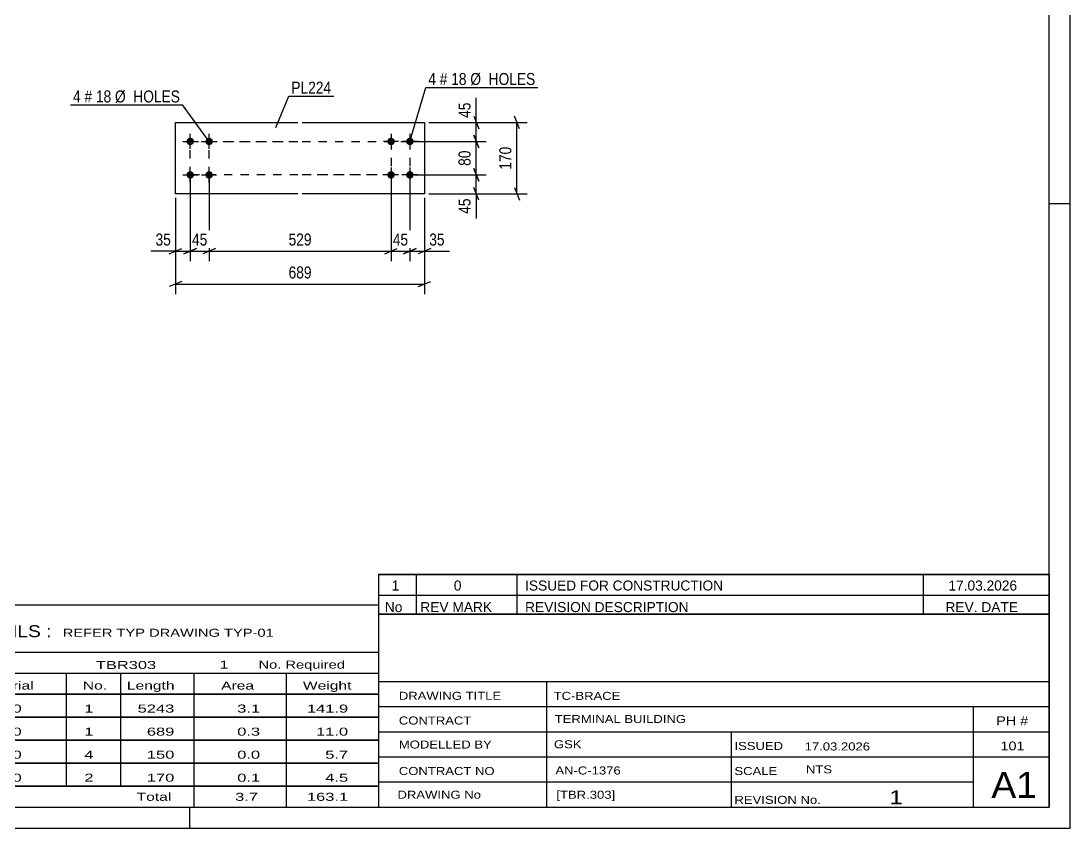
# Model space of a CAD drawing. Header units: millimetres. Extents: x 0 to 594, y 0 to 420.
# Drawn here: x 343.7 to 594, y 0 to 192.7 of the extents above; entities that cross this region are included whole.
import ezdxf

# ---------------------------------------------------------------- set-up
doc = ezdxf.new("R2010")
doc.units = ezdxf.units.MM
doc.linetypes.add('DXK_LINE_DOT2', pattern=[3.9198, 1.9599, -1.9599])
doc.styles.add('Arial Narrow', font='ARIALN.TTF', dxfattribs={"height": 0.2})

# ---------------------------------------------------------------- blocks, each defined once
blk = doc.blocks.new('Unknown-580609602-1130')
at = {"color": 5, "linetype": 'Continuous'}
for p, q in [((594, 0), (594, 420)), ((589, 5), (589, 415)), ((594, 149), (589, 149)), ((5, 5), (589, 5)), ((384, 0), (384, 5)), ((0, 0), (594, 0))]:
    blk.add_line(p, q, dxfattribs=at)
blk = doc.blocks.new('Bolt-580609602-3512 - 3509')
at = {"linetype": 'Continuous'}
for points in [[(384.12, 164.8, -1), (384.12, 163, -1)], [(388.62, 164.8, -1), (388.62, 163, -1)], [(384.12, 156.8, -1), (384.12, 155, -1)], [(388.62, 156.8, -1), (388.62, 155, -1)]]:
    blk.add_hatch(color=1, dxfattribs=at).paths.add_polyline_path(points)
at = {"color": 1, "linetype": 'Continuous'}
for p, q in [((384.12, 162.1), (384.12, 165.7)), ((388.62, 162.1), (388.62, 165.7)), ((382.32, 163.9), (385.92, 163.9)), ((386.82, 163.9), (390.42, 163.9)), ((384.12, 154.1), (384.12, 157.7)), ((388.62, 154.1), (388.62, 157.7)), ((382.32, 155.9), (385.92, 155.9)), ((386.82, 155.9), (390.42, 155.9))]:
    blk.add_line(p, q, dxfattribs=at)
blk = doc.blocks.new('Part-580609602-3510 - 3509')
at = {"color": 2, "linetype": 'Continuous'}
for p, q in [((380.62, 168.4), (409.82, 168.4)), ((380.62, 151.4), (380.62, 168.4)), ((410.82, 168.4), (440.02, 168.4)), ((440.02, 168.4), (440.02, 151.4)), ((409.82, 151.4), (380.62, 151.4)), ((440.02, 151.4), (410.82, 151.4))]:
    blk.add_line(p, q, dxfattribs=at)
blk = doc.blocks.new('Bolt-580609602-3511 - 3509')
at = {"linetype": 'Continuous'}
for points in [[(432.02, 163, -1), (432.02, 164.8, -1)], [(436.52, 163, -1), (436.52, 164.8, -1)], [(432.02, 155, -1), (432.02, 156.8, -1)], [(436.52, 155, -1), (436.52, 156.8, -1)]]:
    blk.add_hatch(color=1, dxfattribs=at).paths.add_polyline_path(points)
at = {"color": 1, "linetype": 'Continuous'}
for p, q in [((432.02, 165.7), (432.02, 162.1)), ((436.52, 165.7), (436.52, 162.1)), ((433.82, 163.9), (430.22, 163.9)), ((438.32, 163.9), (434.72, 163.9)), ((432.02, 157.7), (432.02, 154.1)), ((436.52, 157.7), (436.52, 154.1)), ((433.82, 155.9), (430.22, 155.9)), ((438.32, 155.9), (434.72, 155.9))]:
    blk.add_line(p, q, dxfattribs=at)
blk = doc.blocks.new('Rectangle-580609602-3685 - 3509')
at = {"color": 1, "linetype": 'DXK_LINE_DOT2'}
for p, q in [((384.12, 163.9), (409.82, 163.9)), ((384.12, 155.9), (384.12, 163.9)), ((410.82, 163.9), (436.52, 163.9)), ((436.52, 163.9), (436.52, 155.9)), ((409.82, 155.9), (384.12, 155.9)), ((436.52, 155.9), (410.82, 155.9))]:
    blk.add_line(p, q, dxfattribs=at)
blk = doc.blocks.new('Rectangle-580609602-3695 - 3509')
at = {"color": 1, "linetype": 'DXK_LINE_DOT2'}
for p, q in [((388.62, 163.9), (409.82, 163.9)), ((388.62, 155.9), (388.62, 163.9)), ((410.82, 163.9), (432.02, 163.9)), ((432.02, 163.9), (432.02, 155.9)), ((409.82, 155.9), (388.62, 155.9)), ((432.02, 155.9), (410.82, 155.9))]:
    blk.add_line(p, q, dxfattribs=at)
blk = doc.blocks.new('StraightDimension-580609602-3517 - 3509')
at = {"color": 7, "linetype": 'Continuous'}
for p, q in [((436.52, 154.9), (436.52, 135.3)), ((440.02, 150.4), (440.02, 135.3)), ((435.02, 137.1), (438.02, 138.3)), ((436.52, 137.7), (440.02, 137.7)), ((441.52, 138.3), (438.52, 137.1))]:
    blk.add_line(p, q, dxfattribs=at)
at = {"color": 0}
blk.add_wipeout([(445.4, 138.45), (445.4, 142.65), (440.54, 142.65), (440.54, 138.45)], dxfattribs=at)
at = {"color": 7, "linetype": 'Continuous'}
blk.add_line((440.02, 137.7), (445.93, 137.7), dxfattribs=at)
blk.add_line((440.02, 137.7), (445.93, 137.7), dxfattribs=at)
at = {"color": 3, "style": 'Arial Narrow'}
blk.add_text('35', height=2.863, dxfattribs=at).set_placement((441.14, 139.05))
blk = doc.blocks.new('StraightDimension-580609602-3518 - 3509')
at = {"color": 7, "linetype": 'Continuous'}
for p, q in [((432.02, 154.9), (432.02, 135.3)), ((436.52, 154.9), (436.52, 135.3)), ((430.52, 137.1), (433.52, 138.3)), ((432.02, 137.7), (436.52, 137.7)), ((438.02, 138.3), (435.02, 137.1))]:
    blk.add_line(p, q, dxfattribs=at)
at = {"color": 0}
blk.add_wipeout([(436.7, 138.45), (436.7, 142.65), (431.84, 142.65), (431.84, 138.45)], dxfattribs=at)
at = {"color": 3, "style": 'Arial Narrow'}
blk.add_text('45', height=2.863, dxfattribs=at).set_placement((432.44, 139.05))
blk = doc.blocks.new('StraightDimension-580609602-3519 - 3509')
at = {"color": 7, "linetype": 'Continuous'}
for p, q in [((388.62, 154.9), (388.62, 135.3)), ((432.02, 154.9), (432.02, 135.3)), ((390.12, 138.3), (387.12, 137.1)), ((388.62, 137.7), (432.02, 137.7)), ((430.52, 137.1), (433.52, 138.3))]:
    blk.add_line(p, q, dxfattribs=at)
at = {"color": 0}
blk.add_wipeout([(413.66, 138.45), (413.66, 142.65), (406.98, 142.65), (406.98, 138.45)], dxfattribs=at)
at = {"color": 3, "style": 'Arial Narrow'}
blk.add_text('529', height=2.863, dxfattribs=at).set_placement((407.58, 139.05))
blk = doc.blocks.new('StraightDimension-580609602-3665 - 3509')
at = {"color": 7, "linetype": 'Continuous'}
for p, q in [((437.52, 155.9), (454.74, 155.9)), ((451.74, 157.4), (452.94, 154.4)), ((452.34, 151.4), (452.34, 155.9)), ((452.94, 149.9), (451.74, 152.9)), ((441.02, 151.4), (454.74, 151.4))]:
    blk.add_line(p, q, dxfattribs=at)
at = {"color": 0}
blk.add_wipeout([(451.59, 150.87), (447.39, 150.87), (447.39, 146.02), (451.59, 146.02)], dxfattribs=at)
at = {"color": 7, "linetype": 'Continuous'}
blk.add_line((452.34, 151.4), (452.34, 145.49), dxfattribs=at)
blk.add_line((452.34, 151.4), (452.34, 145.49), dxfattribs=at)
at = {"color": 3, "style": 'Arial Narrow'}
blk.add_text('45', height=2.863, rotation=90.0002, dxfattribs=at).set_placement((450.99, 146.62))
blk = doc.blocks.new('StraightDimension-580609602-3520 - 3509')
at = {"color": 7, "linetype": 'Continuous'}
for p, q in [((384.12, 154.9), (384.12, 135.3)), ((388.62, 154.9), (388.62, 135.3)), ((382.62, 137.1), (385.62, 138.3)), ((384.12, 137.7), (388.62, 137.7)), ((390.12, 138.3), (387.12, 137.1))]:
    blk.add_line(p, q, dxfattribs=at)
at = {"color": 0}
blk.add_wipeout([(388.8, 138.45), (388.8, 142.65), (383.94, 142.65), (383.94, 138.45)], dxfattribs=at)
at = {"color": 3, "style": 'Arial Narrow'}
blk.add_text('45', height=2.863, dxfattribs=at).set_placement((384.54, 139.05))
blk = doc.blocks.new('StraightDimension-580609602-3521 - 3509')
at = {"color": 7, "linetype": 'Continuous'}
for p, q in [((384.12, 154.9), (384.12, 135.3)), ((380.62, 150.4), (380.62, 135.3)), ((379.12, 137.1), (382.12, 138.3)), ((380.62, 137.7), (384.12, 137.7)), ((385.62, 138.3), (382.62, 137.1))]:
    blk.add_line(p, q, dxfattribs=at)
at = {"color": 0}
blk.add_wipeout([(380.09, 138.45), (380.09, 142.65), (375.24, 142.65), (375.24, 138.45)], dxfattribs=at)
at = {"color": 7, "linetype": 'Continuous'}
blk.add_line((380.62, 137.7), (374.71, 137.7), dxfattribs=at)
blk.add_line((380.62, 137.7), (374.71, 137.7), dxfattribs=at)
at = {"color": 3, "style": 'Arial Narrow'}
blk.add_text('35', height=2.863, dxfattribs=at).set_placement((375.84, 139.05))
blk = doc.blocks.new('StraightDimension-580609602-3537 - 3509')
at = {"color": 7, "linetype": 'Continuous'}
for p, q in [((380.62, 150.4), (380.62, 127.44)), ((440.02, 150.4), (440.02, 127.44)), ((382.12, 130.44), (379.12, 129.24)), ((438.52, 129.24), (441.52, 130.44)), ((380.62, 129.84), (440.02, 129.84))]:
    blk.add_line(p, q, dxfattribs=at)
at = {"color": 0}
blk.add_wipeout([(413.66, 130.59), (413.66, 134.79), (406.98, 134.79), (406.98, 130.59)], dxfattribs=at)
at = {"color": 3, "style": 'Arial Narrow'}
blk.add_text('689', height=2.863, dxfattribs=at).set_placement((407.58, 131.19))
blk = doc.blocks.new('StraightDimension-580609602-3557 - 3509')
at = {"color": 7, "linetype": 'Continuous'}
for p, q in [((441.02, 168.4), (464.46, 168.4)), ((462.66, 166.9), (461.46, 169.9)), ((462.06, 151.4), (462.06, 168.4)), ((461.46, 152.9), (462.66, 149.9)), ((441.02, 151.4), (464.46, 151.4))]:
    blk.add_line(p, q, dxfattribs=at)
at = {"color": 0}
blk.add_wipeout([(461.31, 163.24), (457.11, 163.24), (457.11, 156.55), (461.31, 156.55)], dxfattribs=at)
at = {"color": 3, "style": 'Arial Narrow'}
blk.add_text('170', height=2.863, rotation=90.0002, dxfattribs=at).set_placement((460.71, 157.15))
blk = doc.blocks.new('StraightDimension-580609602-3663 - 3509')
at = {"color": 7, "linetype": 'Continuous'}
for p, q in [((441.02, 168.4), (454.74, 168.4)), ((451.74, 169.9), (452.94, 166.9)), ((452.34, 163.9), (452.34, 168.4)), ((452.94, 162.4), (451.74, 165.4)), ((437.52, 163.9), (454.74, 163.9))]:
    blk.add_line(p, q, dxfattribs=at)
at = {"color": 0}
blk.add_wipeout([(451.59, 173.78), (447.39, 173.78), (447.39, 168.92), (451.59, 168.92)], dxfattribs=at)
at = {"color": 7, "linetype": 'Continuous'}
blk.add_line((452.34, 168.4), (452.34, 174.3), dxfattribs=at)
blk.add_line((452.34, 168.4), (452.34, 174.3), dxfattribs=at)
at = {"color": 3, "style": 'Arial Narrow'}
blk.add_text('45', height=2.863, rotation=90.0002, dxfattribs=at).set_placement((450.99, 169.52))
blk = doc.blocks.new('StraightDimension-580609602-3664 - 3509')
at = {"color": 7, "linetype": 'Continuous'}
for p, q in [((451.74, 165.4), (452.94, 162.4)), ((437.52, 163.9), (454.74, 163.9)), ((452.34, 155.9), (452.34, 163.9)), ((437.52, 155.9), (454.74, 155.9)), ((452.94, 154.4), (451.74, 157.4))]:
    blk.add_line(p, q, dxfattribs=at)
at = {"color": 0}
blk.add_wipeout([(451.59, 162.32), (447.39, 162.32), (447.39, 157.47), (451.59, 157.47)], dxfattribs=at)
at = {"color": 3, "style": 'Arial Narrow'}
blk.add_text('80', height=2.863, rotation=90.0002, dxfattribs=at).set_placement((450.99, 158.07))
blk = doc.blocks.new('Unknown-580609602-4418')
at = {"color": 7, "linetype": 'Continuous'}
for p, q in [((429, 51.05), (429, 5)), ((429, 51.05), (589, 51.05)), ((589, 51), (589, 5)), ((429, 35), (589, 35)), ((469.14, 35), (469.14, 5)), ((429, 29), (589, 29)), ((571, 5.05), (571, 29.05)), ((429, 23), (589, 23)), ((513.14, 23), (513.14, 5)), ((429, 17), (589, 17)), ((429, 11), (571, 11)), ((429, 5), (589, 5))]:
    blk.add_line(p, q, dxfattribs=at)
at = {"color": 7, "style": 'Arial Narrow'}
for s, height, width, p in [('DRAWING TITLE', 1.9089, 1.425378, (433.88, 30.61)), ('TC-BRACE', 1.909, 1.425378, (470.81, 30.59)), ('CONTRACT', 1.909, 1.425378, (433.88, 24.71)), ('TERMINAL BUILDING', 1.9089, 1.425378, (471.06, 25.07)), ('MODELLED BY', 1.9089, 1.425378, (433.88, 18.98)), ('GSK', 1.909, 1.425378, (470.88, 19.04)), ('ISSUED', 1.909, 1.425378, (513.94, 18.64)), ('17.03.2026', 1.909, 1.425378, (530.69, 18.52)), ('CONTRACT NO', 1.9089, 1.425378, (433.88, 12.66)), ('AN-C-1376', 1.909, 1.425378, (471.23, 12.78)), ('SCALE', 1.909, 1.425378, (513.94, 12.65)), ('A1', 6.204, 1.25, (575.24, 7.2)), ('DRAWING No', 1.909, 1.425378, (433.56, 7)), ('[TBR.303]', 1.909, 1.425378, (471.46, 6.99)), ('REVISION No.', 1.9089, 1.425378, (513.94, 5.77)), ('1', 3.34, 1.5, (550.91, 5.68))]:
    blk.add_text(s, height=height, dxfattribs=dict(at, width=width)).set_placement(p)
at = {"color": 7, "linetype": 'Continuous', "style": 'Arial Narrow'}
for s, height, width, p in [('PH #', 2.1, 1.42538, (576.4, 24.55)), ('101', 2.1, 1.42538, (577.41, 18.55)), ('NTS', 1.909, 1.425378, (531, 13.05))]:
    blk.add_text(s, height=height, dxfattribs=dict(at, width=width)).set_placement(p)
blk = doc.blocks.new('Unknown-580609602-4419')
at = {"color": 7, "linetype": 'Continuous'}
for p, q in [((429, 60.55), (589, 60.55)), ((589, 60.55), (429, 60.55)), ((429, 60.55), (429, 55.55)), ((438, 60.55), (438, 55.55)), ((462, 60.55), (462, 55.55)), ((559, 60.55), (559, 55.55)), ((589, 60.55), (589, 55.55)), ((429, 55.55), (589, 55.55)), ((429, 55.55), (429, 51.05)), ((429, 55.55), (589, 55.55)), ((438, 55.55), (438, 51.05)), ((462, 55.55), (462, 51.05)), ((559, 55.55), (559, 51.05)), ((589, 55.55), (589, 51.05)), ((589, 51.05), (429, 51.05))]:
    blk.add_line(p, q, dxfattribs=at)
at = {"color": 7, "linetype": 'Continuous', "style": 'Arial Narrow'}
for s, height, width, p in [('1', 2.39, 1.196471, (432.16, 56.7)), ('0', 2.39, 1.196471, (447, 56.7)), ('ISSUED FOR CONSTRUCTION', 2.3861, 1.196471, (464, 56.7)), ('17.03.2026', 2.386, 1.196471, (565, 56.7)), ('No', 2.386, 1.2, (430.54, 51.55)), ('REV MARK', 2.386, 1.2, (439, 51.55)), ('REVISION DESCRIPTION', 2.3861, 1.2, (464, 51.55)), ('REV. DATE', 2.386, 1.2, (564.28, 51.55))]:
    blk.add_text(s, height=height, dxfattribs=dict(at, width=width)).set_placement(p)
blk = doc.blocks.new('Unknown-580609602-4420')
at = {"color": 7, "linetype": 'Continuous'}
for p, q in [((269, 53.25), (429, 53.25)), ((269, 42), (269, 53.25)), ((429, 53.25), (429, 42)), ((269, 42), (429, 42)), ((269, 42), (269, 37)), ((429, 42), (429, 37)), ((269, 37), (429, 37)), ((269, 37), (269, 32)), ((293, 37), (293, 32)), ((328.5, 37), (328.5, 32)), ((354.5, 37), (354.5, 32)), ((367.5, 37), (367.5, 32)), ((385, 37), (385, 32)), ((407, 37), (407, 32)), ((429, 37), (429, 32)), ((269, 32), (429, 32)), ((269, 31.95), (269, 26.55)), ((269, 31.95), (429, 31.95)), ((293, 32), (293, 26.5)), ((328.5, 32), (328.5, 26.5)), ((354.5, 32), (354.5, 26.5)), ((367.5, 32), (367.5, 26.5)), ((385, 32), (385, 26.5)), ((407, 32), (407, 26.5)), ((429, 31.95), (429, 26.55)), ((269, 26.55), (429, 26.55)), ((269, 26.45), (269, 21.05)), ((269, 26.45), (429, 26.45)), ((293, 26.5), (293, 21)), ((328.5, 26.5), (328.5, 21)), ((354.5, 26.5), (354.5, 21)), ((367.5, 26.5), (367.5, 21)), ((385, 26.5), (385, 21)), ((407, 26.5), (407, 21)), ((429, 26.45), (429, 21.05)), ((269, 21.05), (429, 21.05)), ((269, 20.95), (269, 15.55)), ((269, 20.95), (429, 20.95)), ((293, 21), (293, 15.5)), ((328.5, 21), (328.5, 15.5)), ((354.5, 21), (354.5, 15.5)), ((367.5, 21), (367.5, 15.5)), ((385, 21), (385, 15.5)), ((407, 21), (407, 15.5)), ((429, 20.95), (429, 15.55)), ((269, 15.55), (429, 15.55)), ((269, 15.45), (269, 10.05)), ((269, 15.45), (429, 15.45)), ((293, 15.5), (293, 10)), ((328.5, 15.5), (328.5, 10)), ((354.5, 15.5), (354.5, 10)), ((367.5, 15.5), (367.5, 10)), ((385, 15.5), (385, 10)), ((407, 15.5), (407, 10)), ((429, 15.45), (429, 10.05)), ((269, 10.05), (429, 10.05)), ((269, 10), (429, 10)), ((269, 10), (269, 5)), ((385, 10), (385, 5)), ((407, 10), (407, 5)), ((429, 10), (429, 5)), ((269, 5), (429, 5))]:
    blk.add_line(p, q, dxfattribs=at)
at = {"color": 7, "style": 'Arial Narrow'}
for s, height, width, p in [('GENERAL NOTES & WELD DETAILS :', 2.8633, 1.4, (270.15, 45.56)), ('REFER TYP DRAWING TYP-01', 1.9089, 1.6, (353.7, 45.66)), ('No. Required', 1.9089, 1.6, (400.41, 38.06)), ("MATERIAL LIST FOR ASSEMBLY MK'D", 1.9089, 1.6, (270.15, 38.06)), ('TBR303', 1.909, 1.794707, (361.59, 37.97)), ('1', 1.91, 1.794707, (391.08, 38.06)), ('Material', 1.909, 1.7, (333.54, 33.06)), ('Length', 1.909, 1.7, (369, 33.06)), ('Weight', 1.909, 1.7, (411, 33.06)), ('Mark', 1.909, 1.7, (270.34, 33)), ('Profile', 1.909, 1.7, (303.41, 33)), ('No.', 1.909, 1.7, (358.5, 33.06)), ('Area', 1.909, 1.7, (391.5, 33.06))]:
    blk.add_text(s, height=height, dxfattribs=dict(at, width=width)).set_placement(p)
at = {"color": 7, "linetype": 'Continuous', "style": 'Arial Narrow'}
for s, height, width, p in [('TBR303', 1.909, 1.794707, (270.5, 27.56)), ('SHS150*6', 1.909, 1.794707, (295, 27.56)), ('E350', 1.909, 1.794707, (334.74, 27.56)), ('1', 1.91, 1.794707, (358.86, 27.56)), ('5243', 1.909, 1.794707, (371.58, 27.56)), ('3.1', 1.909, 1.794707, (395.32, 27.56)), ('141.9', 1.909, 1.794707, (411.96, 27.56)), ('PL224', 1.909, 1.794707, (270.5, 22.06)), ('PL12*170', 1.909, 1.794707, (295, 22.06)), ('E350', 1.909, 1.794707, (334.74, 22.06)), ('1', 1.91, 1.794707, (358.86, 22.06)), ('689', 1.909, 1.794707, (373.77, 22.06)), ('0.3', 1.909, 1.794707, (395.32, 22.06)), ('11.0', 1.909, 1.794707, (414.14, 22.06)), ('PL40', 1.909, 1.794707, (270.5, 16.56)), ('PL10*120', 1.909, 1.794707, (295, 16.56)), ('E350', 1.909, 1.794707, (334.74, 16.56)), ('4', 1.91, 1.794707, (358.86, 16.56)), ('150', 1.909, 1.794707, (373.77, 16.56)), ('0.0', 1.909, 1.794707, (395.32, 16.56)), ('5.7', 1.909, 1.794707, (416.33, 16.56)), ('PL98', 1.909, 1.794707, (270.5, 11.06)), ('PL10*170', 1.909, 1.794707, (295, 11.06)), ('E350', 1.909, 1.794707, (334.74, 11.06)), ('2', 1.91, 1.794707, (358.86, 11.06)), ('170', 1.909, 1.794707, (373.77, 11.06)), ('0.1', 1.909, 1.794707, (395.32, 11.06)), ('4.5', 1.909, 1.794707, (416.33, 11.06)), ('Total', 1.909, 1.7, (371.33, 6.5)), ('3.7', 1.909, 1.794707, (394.83, 6.5)), ('163.1', 1.909, 1.794707, (411.96, 6.5))]:
    blk.add_text(s, height=height, dxfattribs=dict(at, width=width)).set_placement(p)
blk = doc.blocks.new('Mark-580609602-3560 - 3509')
at = {"color": 0}
blk.add_wipeout([(417.74, 175.3), (417.74, 178.3), (408.24, 178.3), (408.24, 175.3)], dxfattribs=at)
blk.add_wipeout([(417.74, 175.3), (417.74, 178.3), (408.24, 178.3), (408.24, 175.3)], dxfattribs=at)
at = {"color": 30, "linetype": 'Continuous'}
for p, q in [((404.52, 167.26), (407.64, 174.7)), ((407.64, 174.7), (418.34, 174.7))]:
    blk.add_line(p, q, dxfattribs=at)
at = {"color": 3, "style": 'Arial Narrow'}
blk.add_text('PL224', height=2.863, dxfattribs=at).set_placement((408.24, 175.3))
blk = doc.blocks.new('Mark-580609602-3563 - 3509')
at = {"color": 0}
blk.add_wipeout([(442.74, 177.37), (442.74, 180.37), (440.91, 180.37), (440.91, 177.37)], dxfattribs=at)
blk.add_wipeout([(442.74, 177.37), (442.74, 180.37), (440.91, 180.37), (440.91, 177.37)], dxfattribs=at)
at = {"color": 7, "linetype": 'Continuous'}
blk.add_line((436.52, 163.9), (440.31, 176.77), dxfattribs=at)
at = {"color": 0}
blk.add_wipeout([(445.47, 177.37), (445.47, 180.37), (443.64, 180.37), (443.64, 177.37)], dxfattribs=at)
blk.add_wipeout([(445.47, 177.37), (445.47, 180.37), (443.64, 180.37), (443.64, 177.37)], dxfattribs=at)
at = {"color": 3, "style": 'Arial Narrow'}
blk.add_text('4', height=2.86, dxfattribs=at).set_placement((440.91, 177.37))
at = {"color": 0}
blk.add_wipeout([(450.03, 177.37), (450.03, 180.37), (446.37, 180.37), (446.37, 177.37)], dxfattribs=at)
blk.add_wipeout([(450.03, 177.37), (450.03, 180.37), (446.37, 180.37), (446.37, 177.37)], dxfattribs=at)
at = {"color": 3, "style": 'Arial Narrow'}
blk.add_text('#', height=2.86, dxfattribs=at).set_placement((443.64, 177.37))
at = {"color": 0}
blk.add_wipeout([(466.45, 177.37), (466.45, 180.37), (450.93, 180.37), (450.93, 177.37)], dxfattribs=at)
blk.add_wipeout([(466.45, 177.37), (466.45, 180.37), (450.93, 180.37), (450.93, 177.37)], dxfattribs=at)
at = {"color": 7, "linetype": 'Continuous'}
blk.add_line((440.31, 176.77), (467.05, 176.77), dxfattribs=at)
at = {"color": 3, "style": 'Arial Narrow'}
for s, p in [('18', (446.37, 177.37)), ('Ø  HOLES', (450.93, 177.37))]:
    blk.add_text(s, height=2.863, dxfattribs=at).set_placement(p)
blk = doc.blocks.new('Mark-580609602-3564 - 3509')
at = {"color": 0}
blk.add_wipeout([(357.98, 173.2), (357.98, 176.2), (356.15, 176.2), (356.15, 173.2)], dxfattribs=at)
blk.add_wipeout([(357.98, 173.2), (357.98, 176.2), (356.15, 176.2), (356.15, 173.2)], dxfattribs=at)
blk.add_wipeout([(360.71, 173.2), (360.71, 176.2), (358.88, 176.2), (358.88, 173.2)], dxfattribs=at)
blk.add_wipeout([(360.71, 173.2), (360.71, 176.2), (358.88, 176.2), (358.88, 173.2)], dxfattribs=at)
at = {"color": 3, "style": 'Arial Narrow'}
blk.add_text('4', height=2.86, dxfattribs=at).set_placement((356.15, 173.2))
at = {"color": 0}
blk.add_wipeout([(365.26, 173.2), (365.26, 176.2), (361.61, 176.2), (361.61, 173.2)], dxfattribs=at)
blk.add_wipeout([(365.26, 173.2), (365.26, 176.2), (361.61, 176.2), (361.61, 173.2)], dxfattribs=at)
at = {"color": 3, "style": 'Arial Narrow'}
blk.add_text('#', height=2.86, dxfattribs=at).set_placement((358.88, 173.2))
at = {"color": 0}
blk.add_wipeout([(381.69, 173.2), (381.69, 176.2), (366.16, 176.2), (366.16, 173.2)], dxfattribs=at)
blk.add_wipeout([(381.69, 173.2), (381.69, 176.2), (366.16, 176.2), (366.16, 173.2)], dxfattribs=at)
at = {"color": 7, "linetype": 'Continuous'}
for p in [(355.55, 172.6), (388.62, 163.9)]:
    blk.add_line(p, (382.29, 172.6), dxfattribs=at)
at = {"color": 3, "style": 'Arial Narrow'}
for s, p in [('18', (361.61, 173.2)), ('Ø  HOLES', (366.16, 173.2))]:
    blk.add_text(s, height=2.863, dxfattribs=at).set_placement(p)

msp = doc.modelspace()

# ---------------------------------------------------------------- block references
for name in ['Unknown-580609602-1130', 'Part-580609602-3510 - 3509', 'Bolt-580609602-3512 - 3509', 'Bolt-580609602-3511 - 3509', 'Rectangle-580609602-3685 - 3509', 'Rectangle-580609602-3695 - 3509', 'Unknown-580609602-4419', 'Unknown-580609602-4420', 'Unknown-580609602-4418']:
    msp.add_blockref(name, (0, 0))

# ---------------------------------------------------------------- next in the draw order: block references
for name in ['Mark-580609602-3560 - 3509', 'Mark-580609602-3564 - 3509', 'StraightDimension-580609602-3517 - 3509']:
    msp.add_blockref(name, (0, 0))

# ---------------------------------------------------------------- next in the draw order: block references
msp.add_blockref('StraightDimension-580609602-3518 - 3509', (0, 0))

# ---------------------------------------------------------------- next in the draw order: block references
for name in ['StraightDimension-580609602-3665 - 3509', 'StraightDimension-580609602-3519 - 3509']:
    msp.add_blockref(name, (0, 0))

# ---------------------------------------------------------------- next in the draw order: block references
msp.add_blockref('StraightDimension-580609602-3520 - 3509', (0, 0))

# ---------------------------------------------------------------- next in the draw order: block references
msp.add_blockref('StraightDimension-580609602-3521 - 3509', (0, 0))

# ---------------------------------------------------------------- next in the draw order: block references
msp.add_blockref('StraightDimension-580609602-3537 - 3509', (0, 0))

# ---------------------------------------------------------------- next in the draw order: block references
msp.add_blockref('StraightDimension-580609602-3557 - 3509', (0, 0))

# ---------------------------------------------------------------- next in the draw order: block references
msp.add_blockref('StraightDimension-580609602-3663 - 3509', (0, 0))

# ---------------------------------------------------------------- next in the draw order: block references
msp.add_blockref('StraightDimension-580609602-3664 - 3509', (0, 0))

# ---------------------------------------------------------------- next in the draw order: block references
msp.add_blockref('Mark-580609602-3563 - 3509', (0, 0))

doc.saveas('drawing.dxf')
